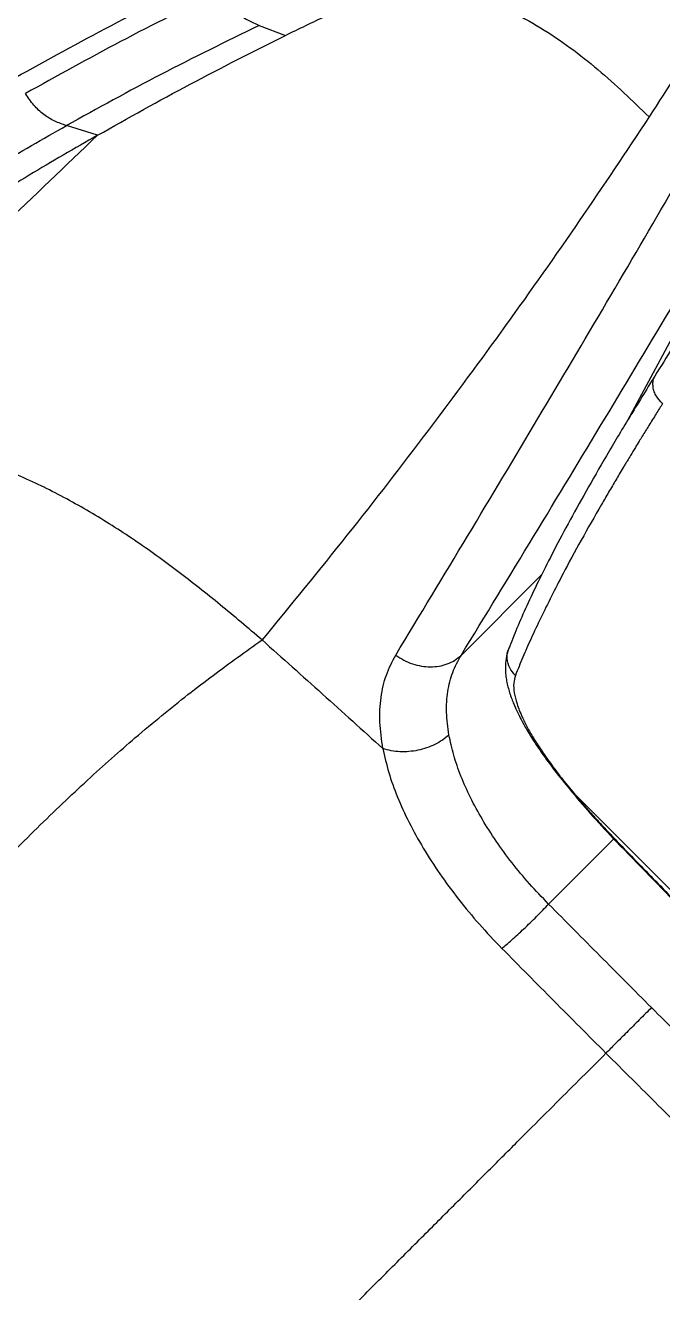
# Model space of a CAD drawing. Extents: x 1076 to 1148, y 508 to 635.
# Drawn here: x 1120.28 to 1126.41, y 567.59 to 579.78 of the extents above; entities that cross this region are included whole.
import ezdxf

# ---------------------------------------------------------------- set-up
doc = ezdxf.new("R2010")
doc.units = 0
doc.header["$MEASUREMENT"] = 0
doc.layers.add('1', color=4, linetype='Continuous')

# ---------------------------------------------------------------- blocks, each defined once
blk = doc.blocks.new('2026 TX')
at = {"layer": '1', "color": 3}
for p, q in [((46.769, 59.988), (47.021, 59.892)), ((50.313, 56.191), (52.068, 59.453)), ((45.215, 58.931), (44.915, 59.024)), ((45.214, 58.931), (45.215, 58.931)), ((49.486, 54.706), (48.71, 53.929)), ((49.78, 52.614), (49.8, 52.598)), ((49.8, 52.598), (52.598, 49.8)), ((50.179, 52.165), (49.552, 51.538)), ((50.21, 52.142), (50.203, 52.142))]:
    blk.add_line(p, q, dxfattribs=at)
for points, knots in [([(52.946, 63.157), (52.804, 62.9), (52.519, 62.384), (52.059, 61.586), (51.573, 60.772), (51.062, 59.946), (50.699, 59.386), (50.518, 59.107)], [0, 0, 0, 0, 0.200001, 0.399997, 0.600001, 0.799998, 1, 1, 1, 1]), ([(45.778, 60.826), (45.45, 60.663), (44.795, 60.336), (44.178, 59.99), (43.87, 59.817)], [0, 0, 0, 0, 0.4999984, 1, 1, 1, 1]), ([(47.021, 59.892), (47.153, 59.955), (47.418, 60.083), (47.802, 60.272), (48.039, 60.402), (48.158, 60.467)], [0, 0, 0, 0, 0.33335, 0.66668, 1, 1, 1, 1]), ([(48.158, 60.467), (48.275, 60.441), (48.508, 60.389), (48.847, 60.276), (49.17, 60.137), (49.475, 59.97), (49.761, 59.778), (50.028, 59.566), (50.278, 59.341), (50.438, 59.184), (50.518, 59.107)], [0, 0, 0, 0, 0.13211, 0.261915, 0.389446, 0.514852, 0.638361, 0.760228, 0.880691, 1, 1, 1, 1]), ([(44.367, 59.454), (44.671, 59.623), (45.28, 59.96), (45.927, 60.284), (46.25, 60.446)], [0, 0, 0, 0, 0.5, 1, 1, 1, 1]), ([(46.394, 60.317), (46.071, 60.157), (45.426, 59.836), (44.822, 59.5), (44.52, 59.332)], [0, 0, 0, 0, 0.5, 1, 1, 1, 1]), ([(46.394, 60.317), (46.419, 60.277), (46.468, 60.199), (46.561, 60.101), (46.663, 60.033), (46.733, 60.003), (46.769, 59.988)], [0, 0, 0, 0, 0.251715, 0.496541, 0.744484, 1, 1, 1, 1]), ([(46.769, 59.988), (46.451, 59.832), (45.814, 59.52), (45.214, 59.189), (44.915, 59.024)], [0, 0, 0, 0, 0.5000003, 1, 1, 1, 1]), ([(45.215, 58.931), (45.509, 59.097), (46.098, 59.427), (46.714, 59.737), (47.021, 59.892)], [0, 0, 0, 0, 0.500004, 1, 1, 1, 1]), ([(48.082, 53.932), (48.313, 54.314), (48.776, 55.079), (49.452, 56.209), (50.113, 57.324), (50.756, 58.423), (51.165, 59.137), (51.37, 59.494)], [0, 0, 0, 0, 0.200001, 0.400001, 0.600001, 0.800001, 1, 1, 1, 1]), ([(48.71, 53.929), (48.944, 54.311), (49.411, 55.075), (50.094, 56.205), (50.762, 57.318), (51.412, 58.416), (51.826, 59.128), (52.034, 59.484)], [0, 0, 0, 0, 0.200001, 0.400001, 0.600001, 0.800001, 1, 1, 1, 1]), ([(44.915, 59.024), (44.877, 59.037), (44.804, 59.063), (44.696, 59.126), (44.598, 59.218), (44.546, 59.294), (44.52, 59.332)], [0, 0, 0, 0, 0.255695, 0.503918, 0.748662, 1, 1, 1, 1]), ([(43.607, 58.244), (43.82, 58.376), (44.244, 58.641), (44.691, 58.896), (44.915, 59.024)], [0, 0, 0, 0, 0.5, 1, 1, 1, 1]), ([(50.518, 59.107), (50.297, 58.774), (49.854, 58.108), (49.144, 57.101), (48.4, 56.093), (47.621, 55.084), (47.071, 54.414), (46.796, 54.078)], [0, 0, 0, 0, 0.2, 0.4, 0.6, 0.8, 1, 1, 1, 1]), ([(42.391, 56.235), (42.712, 56.542), (43.355, 57.156), (44.295, 58.054), (44.908, 58.639), (45.214, 58.931)], [0, 0, 0, 0, 0.333333, 0.666666, 1, 1, 1, 1]), ([(45.214, 58.931), (44.994, 58.804), (44.552, 58.55), (44.133, 58.286), (43.924, 58.154)], [0, 0, 0, 0, 0.5, 1, 1, 1, 1]), ([(51.28, 57.78), (51.22, 57.678), (51.104, 57.481), (50.924, 57.183), (50.749, 56.897), (50.631, 56.707), (50.573, 56.615)], [0, 0, 0, 0, 0.273276, 0.531085, 0.773346, 1, 1, 1, 1]), ([(50.573, 56.615), (50.491, 56.481), (50.327, 56.217), (50.108, 55.85), (49.912, 55.508), (49.738, 55.194), (49.586, 54.906), (49.454, 54.644), (49.342, 54.407), (49.246, 54.19), (49.194, 54.059), (49.169, 53.995)], [0, 0, 0, 0, 0.124356, 0.245591, 0.363717, 0.478738, 0.590655, 0.697506, 0.801282, 0.902065, 1, 1, 1, 1]), ([(50.649, 56.352), (50.627, 56.374), (50.593, 56.408), (50.567, 56.464), (50.556, 56.509), (50.555, 56.553), (50.56, 56.589), (50.572, 56.607), (50.577, 56.613)], [0, 0, 0, 0, 0.288432, 0.443753, 0.602387, 0.761021, 0.916343, 1, 1, 1, 1]), ([(50.649, 56.352), (50.628, 56.319), (50.584, 56.248), (50.518, 56.143), (50.464, 56.055), (50.421, 55.985), (50.383, 55.923), (50.345, 55.859), (50.313, 55.806), (50.289, 55.768), (50.264, 55.726), (50.233, 55.675), (50.199, 55.616), (50.164, 55.558), (50.13, 55.499), (50.095, 55.439), (50.004, 55.282), (49.863, 55.035), (49.705, 54.743), (49.578, 54.496), (49.475, 54.288), (49.384, 54.093), (49.301, 53.907), (49.256, 53.794), (49.233, 53.736)], [0, 0, 0, 0, 0.030276, 0.065147, 0.097778, 0.113161, 0.132436, 0.157186, 0.174443, 0.184209, 0.195212, 0.215861, 0.235103, 0.253851, 0.274844, 0.295314, 0.315261, 0.437696, 0.560831, 0.648167, 0.736188, 0.825233, 0.911228, 1, 1, 1, 1]), ([(44.672, 55.56), (44.523, 55.629), (44.226, 55.767), (43.77, 55.926), (43.312, 56.054), (42.851, 56.153), (42.544, 56.207), (42.391, 56.235)], [0, 0, 0, 0, 0.199517, 0.398951, 0.598605, 0.798813, 1, 1, 1, 1]), ([(46.796, 54.078), (46.663, 54.191), (46.397, 54.417), (45.99, 54.74), (45.571, 55.042), (45.14, 55.315), (44.837, 55.479), (44.68, 55.556), (44.672, 55.56)], [0, 0, 0, 0, 0.19917, 0.397515, 0.595433, 0.79298, 0.990148, 1, 1, 1, 1]), ([(41.157, 48.245), (41.273, 48.397), (41.505, 48.698), (41.86, 49.15), (42.222, 49.599), (42.551, 49.998), (42.845, 50.344), (43.099, 50.638), (43.356, 50.928), (43.614, 51.213), (43.872, 51.491), (44.129, 51.76), (44.383, 52.021), (44.634, 52.27), (44.879, 52.507), (45.118, 52.731), (45.351, 52.941), (45.591, 53.151), (45.837, 53.356), (46.087, 53.556), (46.328, 53.74), (46.564, 53.913), (46.718, 54.023), (46.796, 54.078)], [0, 0, 0, 0, 0.064921, 0.128671, 0.191636, 0.254083, 0.295526, 0.336854, 0.37809, 0.419243, 0.46032, 0.501323, 0.542258, 0.583138, 0.623986, 0.664841, 0.705753, 0.746786, 0.796287, 0.84621, 0.8967, 0.947907, 1, 1, 1, 1]), ([(46.796, 54.078), (46.99, 53.905), (47.378, 53.559), (47.765, 53.208), (47.959, 53.033)], [0, 0, 0, 0, 0.5, 1, 1, 1, 1]), ([(49.169, 53.994), (49.159, 53.963), (49.141, 53.906), (49.135, 53.819), (49.139, 53.745), (49.148, 53.682), (49.161, 53.626), (49.177, 53.569), (49.196, 53.515), (49.218, 53.458), (49.245, 53.396), (49.284, 53.319), (49.337, 53.222), (49.41, 53.103), (49.506, 52.962), (49.628, 52.797), (49.727, 52.677), (49.778, 52.613)], [0, 0, 0, 0, 0.080714, 0.14883, 0.20475, 0.248656, 0.292257, 0.336049, 0.382577, 0.419647, 0.466122, 0.524889, 0.595863, 0.678954, 0.774085, 0.881153, 1, 1, 1, 1]), ([(49.233, 53.736), (49.213, 53.759), (49.171, 53.807), (49.15, 53.899), (49.152, 53.967), (49.169, 53.994), (49.169, 53.995)], [0, 0, 0, 0, 0.3153674, 0.655379, 0.9953906, 1, 1, 1, 1]), ([(47.959, 53.033), (47.947, 53.119), (47.922, 53.291), (47.936, 53.528), (47.984, 53.746), (48.05, 53.87), (48.082, 53.932)], [0, 0, 0, 0, 0.25, 0.5, 0.749999, 1, 1, 1, 1]), ([(48.082, 53.932), (48.108, 53.915), (48.159, 53.881), (48.243, 53.846), (48.329, 53.824), (48.416, 53.817), (48.5, 53.824), (48.578, 53.845), (48.651, 53.879), (48.69, 53.913), (48.71, 53.929)], [0, 0, 0, 0, 0.126797, 0.252026, 0.376257, 0.5, 0.623743, 0.747974, 0.873203, 1, 1, 1, 1]), ([(48.594, 53.165), (48.584, 53.238), (48.564, 53.383), (48.579, 53.584), (48.624, 53.77), (48.681, 53.876), (48.71, 53.929)], [0, 0, 0, 0, 0.249997, 0.499995, 0.749996, 1, 1, 1, 1]), ([(49.233, 53.736), (49.226, 53.712), (49.213, 53.664), (49.219, 53.572), (49.245, 53.464), (49.29, 53.351), (49.345, 53.24), (49.405, 53.135), (49.48, 53.019), (49.569, 52.89), (49.675, 52.749), (49.757, 52.649), (49.8, 52.598)], [0, 0, 0, 0, 0.109073, 0.219976, 0.33371, 0.451476, 0.533187, 0.617718, 0.70565, 0.798562, 0.896416, 1, 1, 1, 1]), ([(48.594, 53.165), (48.574, 53.148), (48.533, 53.113), (48.46, 53.071), (48.38, 53.038), (48.296, 53.015), (48.209, 53.003), (48.122, 53.001), (48.037, 53.01), (47.985, 53.025), (47.959, 53.033)], [0, 0, 0, 0, 0.126693, 0.251911, 0.376186, 0.5, 0.623814, 0.748089, 0.873307, 1, 1, 1, 1]), ([(49.552, 51.538), (49.49, 51.603), (49.366, 51.731), (49.198, 51.935), (49.045, 52.142), (48.912, 52.353), (48.798, 52.562), (48.706, 52.769), (48.635, 52.972), (48.608, 53.1), (48.594, 53.165)], [0, 0, 0, 0, 0.125005, 0.250004, 0.374998, 0.499995, 0.624999, 0.750005, 0.875005, 1, 1, 1, 1]), ([(47.959, 53.033), (47.976, 52.957), (48.009, 52.806), (48.095, 52.568), (48.206, 52.324), (48.343, 52.076), (48.503, 51.828), (48.684, 51.583), (48.883, 51.342), (49.029, 51.189), (49.103, 51.112)], [0, 0, 0, 0, 0.125001, 0.249998, 0.37499, 0.499987, 0.624992, 0.75, 0.875002, 1, 1, 1, 1]), ([(49.778, 52.613), (49.845, 52.535), (49.978, 52.377), (50.127, 52.219), (50.202, 52.14)], [0, 0, 0, 0, 0.499526, 1, 1, 1, 1]), ([(49.8, 52.598), (49.8, 52.598), (49.8, 52.598), (49.8, 52.597), (49.8, 52.597), (49.8, 52.597), (49.801, 52.596), (49.802, 52.595), (49.804, 52.592), (49.808, 52.588), (49.815, 52.58), (49.827, 52.565), (49.85, 52.538), (49.883, 52.5), (49.921, 52.456), (49.97, 52.4), (50.034, 52.33), (50.117, 52.24), (50.178, 52.176), (50.21, 52.142)], [0, 0, 0, 0, 0.000003, 0.000004, 0.001083, 0.001932, 0.003449, 0.006163, 0.011028, 0.019774, 0.035577, 0.064361, 0.11723, 0.216625, 0.312973, 0.409464, 0.579269, 0.774881, 1, 1, 1, 1]), ([(50.202, 52.14), (50.414, 51.922), (50.837, 51.485), (51.485, 50.837), (51.922, 50.414), (52.14, 50.202)], [0, 0, 0, 0, 0.333327, 0.666673, 1, 1, 1, 1]), ([(50.21, 52.142), (50.334, 52.014), (50.586, 51.753), (50.971, 51.363), (51.363, 50.971), (51.753, 50.586), (52.014, 50.334), (52.142, 50.21)], [0, 0, 0, 0, 0.195802, 0.398208, 0.601785, 0.804191, 1, 1, 1, 1]), ([(49.103, 51.112), (49.117, 51.124), (49.146, 51.147), (49.198, 51.193), (49.255, 51.243), (49.314, 51.299), (49.376, 51.358), (49.437, 51.419), (49.497, 51.48), (49.534, 51.519), (49.552, 51.538)], [0, 0, 0, 0, 0.126622, 0.251832, 0.376137, 0.5, 0.623863, 0.748168, 0.873378, 1, 1, 1, 1]), ([(50.542, 50.542), (50.377, 50.708), (50.045, 51.04), (49.717, 51.372), (49.552, 51.538)], [0, 0, 0, 0, 0.5, 1, 1, 1, 1]), ([(49.103, 51.112), (49.269, 50.944), (49.601, 50.607), (49.937, 50.272), (50.104, 50.104)], [0, 0, 0, 0, 0.5, 1, 1, 1, 1]), ([(50.542, 50.542), (50.523, 50.523), (50.485, 50.485), (50.425, 50.425), (50.364, 50.364), (50.304, 50.304), (50.246, 50.246), (50.192, 50.192), (50.143, 50.143), (50.117, 50.117), (50.104, 50.104)], [0, 0, 0, 0, 0.126625, 0.251834, 0.376139, 0.5, 0.623861, 0.748166, 0.873375, 1, 1, 1, 1]), ([(51.538, 49.552), (51.372, 49.717), (51.04, 50.045), (50.708, 50.377), (50.542, 50.542)], [0, 0, 0, 0, 0.5, 1, 1, 1, 1]), ([(44.839, 44.839), (44.96, 44.96), (45.198, 45.198), (45.558, 45.558), (45.919, 45.919), (46.283, 46.283), (46.649, 46.649), (47.016, 47.016), (47.382, 47.382), (47.743, 47.743), (48.096, 48.096), (48.437, 48.437), (48.763, 48.763), (49.072, 49.072), (49.361, 49.361), (49.629, 49.629), (49.878, 49.878), (50.028, 50.028), (50.104, 50.104)], [0, 0, 0, 0, 0.06545, 0.12975, 0.193245, 0.256184, 0.318746, 0.381048, 0.443153, 0.505087, 0.566852, 0.628454, 0.689927, 0.751353, 0.812868, 0.874661, 0.936959, 1, 1, 1, 1]), ([(50.104, 50.104), (50.272, 49.937), (50.607, 49.601), (50.944, 49.269), (51.112, 49.103)], [0, 0, 0, 0, 0.5, 1, 1, 1, 1]), ([(41.157, 48.245), (41.406, 48.027), (41.905, 47.591), (42.651, 46.923), (43.39, 46.243), (44.122, 45.549), (44.6, 45.076), (44.839, 44.839)], [0, 0, 0, 0, 0.200002, 0.400004, 0.600003, 0.800002, 1, 1, 1, 1])]:
    blk.add_open_spline(points, degree=3, knots=knots, dxfattribs=at)

msp = doc.modelspace()

# ---------------------------------------------------------------- block references
at = {"layer": '1'}
msp.add_blockref('2026 TX', (1075.762, 519.794), dxfattribs=at)

doc.saveas('drawing.dxf')
